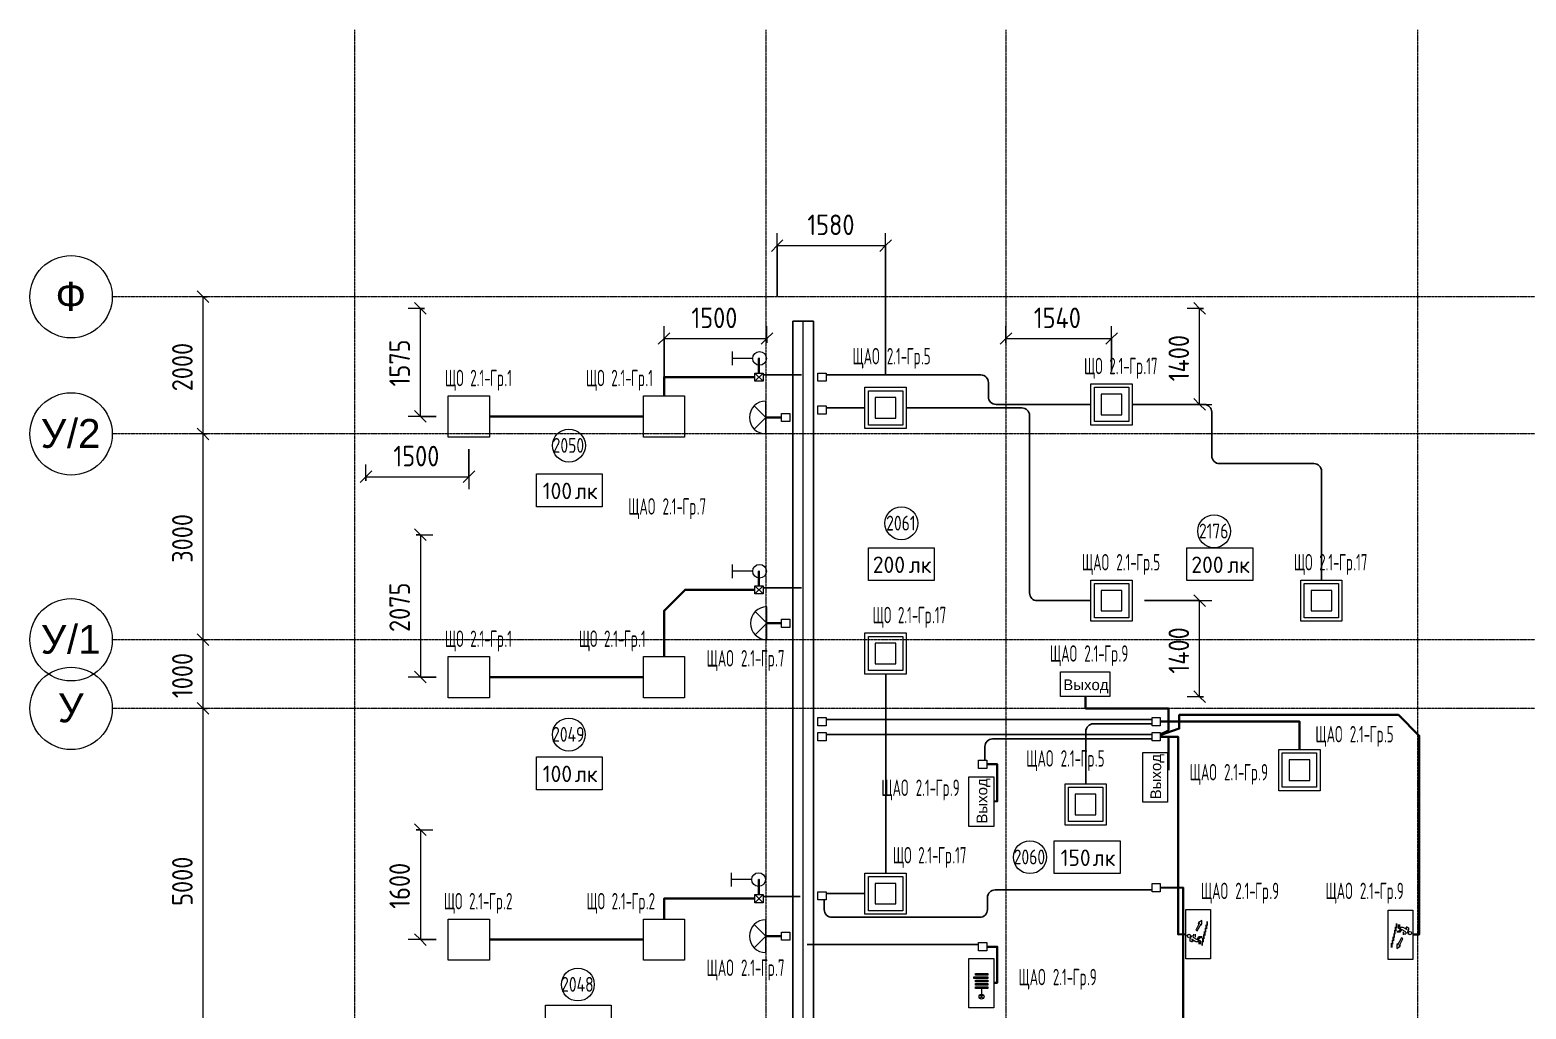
# Model space of a CAD drawing. Header units: millimetres. Extents: x -4730 to 98194, y -4296 to 93388.
# Drawn here: x -4730 to 17084, y 79117 to 93388 of the extents above; entities that cross this region are included whole.
import ezdxf

# ---------------------------------------------------------------- set-up
doc = ezdxf.new("R2010")
doc.units = ezdxf.units.MM
doc.linetypes.add('Линия сетки', pattern=[22.225, 12.7, -3.175, 3.175, -3.175])
for name, color, linetype, lineweight, true_color in [('Кабельные лотки', 5, 'Continuous', 25, 0x0000ff), ('Короба', 7, 'Continuous', 25, 0x008000), ('Соединительные детали коробов', 7, 'Continuous', 25, 0x008000), ('Типовые аннотации', 5, 'Continuous', 18, 0x0000ff)]:
    doc.layers.add(name, color=color, linetype=linetype, lineweight=lineweight, true_color=true_color)
for name, color, linetype, lineweight in [('Марки помещений', 7, 'Continuous', 9), ('Марки силовых электроприборов', 7, 'Continuous', 9), ('Осевая линия', 7, 'Continuous', 18), ('Оси', 7, 'Continuous', 9), ('Провода', 7, 'Continuous', 35), ('Размеры', 7, 'Continuous', 9), ('Размеры-120', 7, 'Continuous', 9)]:
    doc.layers.add(name, color=color, linetype=linetype, lineweight=lineweight)
doc.styles.add('Arial', font='arial.ttf', dxfattribs={"height": 156})
doc.styles.add('Arial_1', font='arial.ttf', dxfattribs={"height": 420})
doc.styles.add('GOST Common', font='GOST_Common.ttf', dxfattribs={"width": 0.6, "height": 240})
doc.styles.add('GOST Common_2', font='GOST_Common.ttf', dxfattribs={"height": 240})
doc.styles.add('GOST Common_3', font='GOST_Common.ttf', dxfattribs={"width": 0.9, "height": 300})
doc.styles.add('GOST Common_4', font='GOST_Common.ttf', dxfattribs={"width": 0.8, "height": 216})
doc.dimstyles.new('ADSK_Проверочный', dxfattribs={"dimscale": 304.8, "dimtxt": 301.714499, "dimasz": 0.556693, "dimexe": 0.590551, "dimexo": 0.590551, "dimgap": 0.19685, "dimtad": 1, "dimdec": 3, "dimrnd": 0.001, "dimdsep": 46, "dimtxsty": 'GOST Common_3', "dimblk1": 'OBLIQUE', "dimblk2": 'OBLIQUE', "dimsah": 1, "dimcen": 0.09, "dimazin": 0, "dimtfac": 1, "dimtdec": 4, "dimtix": 1, "dimtmove": 0, "dimatfit": 3, "dimfxl": 1, "dimtvp": 1, "dimtolj": 1, "dimtzin": 0, "dimarcsym": 2})

# ---------------------------------------------------------------- blocks, each defined once
blk = doc.blocks.new('M_Короб_ отвод - Плоский торец - ПВХ - Стандартная-2386742-2-й этаж')
at = {"layer": 'Соединительные детали коробов'}
for p, q in [((0, 111.95), (0, 150.05)), ((-150.05, 0), (-111.95, 0))]:
    blk.add_line(p, q, dxfattribs=at)
blk.add_arc((-111.95, 111.95), 111.95, 270, 0, dxfattribs=at)
blk = doc.blocks.new('Ось сетки - Заголовок сетки - Окружность 5 мм-1145995-2-й этаж')
at = {"layer": 'Оси'}
blk.add_circle((0, 0), 5, dxfattribs=at)
blk = doc.blocks.new('DIMBLOCK41-2-й этаж')
at = {"layer": 'Размеры-120'}
for p, q in [((-2205, 83500), (-2290, 83585)), ((-2145, 83500), (-2385, 83500)), ((-2205, 78500), (-2205, 83500)), ((-2205, 83500), (-2120, 83415)), ((-2205, 83500), (-2145, 83500)), ((-2205, 78500), (-2290, 78585)), ((-2145, 78500), (-2385, 78500)), ((-2205, 78500), (-2120, 78415)), ((-2205, 78500), (-2145, 78500))]:
    blk.add_line(p, q, dxfattribs=at)
at = {"layer": 'Размеры-120', "color": 0, "insert": (-2657, 80622), "char_height": 300, "width": 908.21, "attachment_point": 1, "rotation": 90, "line_spacing_factor": 1.022761, "style": 'GOST Common_3'}
blk.add_mtext('5000', dxfattribs=at)
blk = doc.blocks.new('_Oblique')
at = {"color": 0, "linetype": 'ByBlock', "lineweight": -2}
blk.add_line((-0.5, -0.5), (0.5, 0.5), dxfattribs=at)
blk = doc.blocks.new('DIMBLOCK42-2-й этаж')
at = {"layer": 'Размеры-120'}
for p, q in [((-2145, 84500), (-2385, 84500)), ((-2205, 84500), (-2290, 84585)), ((-2205, 83500), (-2205, 84500)), ((-2205, 84500), (-2120, 84415)), ((-2205, 84500), (-2145, 84500)), ((-2205, 83500), (-2290, 83585)), ((-2145, 83500), (-2385, 83500)), ((-2205, 83500), (-2120, 83415)), ((-2205, 83500), (-2145, 83500))]:
    blk.add_line(p, q, dxfattribs=at)
at = {"layer": 'Размеры-120', "color": 0, "insert": (-2657, 83650), "char_height": 300, "width": 840.71, "attachment_point": 1, "rotation": 90, "line_spacing_factor": 1.022761, "style": 'GOST Common_3'}
blk.add_mtext('1000', dxfattribs=at)
blk = doc.blocks.new('DIMBLOCK43-2-й этаж')
at = {"layer": 'Размеры-120'}
for p, q in [((-2145, 87500), (-2385, 87500)), ((-2205, 87500), (-2290, 87585)), ((-2205, 84500), (-2205, 87500)), ((-2205, 87500), (-2120, 87415)), ((-2205, 87500), (-2145, 87500)), ((-2145, 84500), (-2385, 84500)), ((-2205, 84500), (-2290, 84585)), ((-2205, 84500), (-2120, 84415)), ((-2205, 84500), (-2145, 84500))]:
    blk.add_line(p, q, dxfattribs=at)
at = {"layer": 'Размеры-120', "color": 0, "insert": (-2657, 85622), "char_height": 300, "width": 908.21, "attachment_point": 1, "rotation": 90, "line_spacing_factor": 1.022761, "style": 'GOST Common_3'}
blk.add_mtext('3000', dxfattribs=at)
blk = doc.blocks.new('DIMBLOCK44-2-й этаж')
at = {"layer": 'Размеры-120'}
for p, q in [((-2145, 89500), (-2385, 89500)), ((-2205, 89500), (-2290, 89585)), ((-2205, 87500), (-2205, 89500)), ((-2205, 89500), (-2120, 89415)), ((-2205, 89500), (-2145, 89500)), ((-2145, 87500), (-2385, 87500)), ((-2205, 87500), (-2290, 87585)), ((-2205, 87500), (-2120, 87415)), ((-2205, 87500), (-2145, 87500))]:
    blk.add_line(p, q, dxfattribs=at)
at = {"layer": 'Размеры-120', "color": 0, "insert": (-2657, 88122), "char_height": 300, "width": 908.21, "attachment_point": 1, "rotation": 90, "line_spacing_factor": 1.022761, "style": 'GOST Common_3'}
blk.add_mtext('2000', dxfattribs=at)
blk = doc.blocks.new('DIMBLOCK45-2-й этаж')
at = {"layer": 'Размеры-120'}
for p, q in [((1023, 89330), (783, 89330)), ((963, 89330), (878, 89415)), ((963, 87755), (963, 89330)), ((963, 89330), (1048, 89245)), ((963, 89330), (1023, 89330)), ((1195, 87755), (783, 87755)), ((963, 87755), (878, 87840)), ((963, 87755), (1048, 87670)), ((963, 87755), (1195, 87755))]:
    blk.add_line(p, q, dxfattribs=at)
at = {"layer": 'Размеры-120', "color": 0, "insert": (511, 88192), "char_height": 300, "width": 840.71, "attachment_point": 1, "rotation": 90, "line_spacing_factor": 1.022761, "style": 'GOST Common_3'}
blk.add_mtext('1575', dxfattribs=at)
blk = doc.blocks.new('DIMBLOCK46-2-й этаж')
at = {"layer": 'Размеры-120'}
for p, q in [((1670, 87277), (1670, 86695)), ((1670, 86875), (1670, 87277)), ((170, 86815), (170, 87055)), ((170, 86875), (85, 86790)), ((170, 86875), (255, 86960)), ((170, 86875), (1670, 86875)), ((170, 86875), (170, 86815)), ((1670, 86875), (1585, 86790)), ((1670, 86875), (1755, 86960))]:
    blk.add_line(p, q, dxfattribs=at)
at = {"layer": 'Размеры-120', "color": 0, "insert": (570, 87327), "char_height": 300, "width": 840.71, "attachment_point": 1, "line_spacing_factor": 1.022761, "style": 'GOST Common_3'}
blk.add_mtext('1500', dxfattribs=at)
blk = doc.blocks.new('DIMBLOCK47-2-й этаж')
at = {"layer": 'Размеры-120'}
for p, q in [((4515, 88232), (4515, 89070)), ((6015, 88830), (6015, 89070)), ((4515, 88890), (4430, 88806)), ((4515, 88890), (4600, 88975)), ((4515, 88890), (6015, 88890)), ((4515, 88890), (4515, 88232)), ((6015, 88890), (5930, 88806)), ((6015, 88890), (6100, 88975)), ((6015, 88890), (6015, 88830))]:
    blk.add_line(p, q, dxfattribs=at)
at = {"layer": 'Размеры-120', "color": 0, "insert": (4915, 89342), "char_height": 300, "width": 840.71, "attachment_point": 1, "line_spacing_factor": 1.022761, "style": 'GOST Common_3'}
blk.add_mtext('1500', dxfattribs=at)
blk = doc.blocks.new('DIMBLOCK48-2-й этаж')
at = {"layer": 'Размеры-120'}
for p, q in [((963, 86030), (878, 86115)), ((903, 86030), (1143, 86030)), ((963, 86030), (903, 86030)), ((963, 86030), (963, 83955)), ((963, 86030), (1048, 85945)), ((963, 83955), (878, 84040)), ((1195, 83955), (783, 83955)), ((963, 83955), (1048, 83870)), ((963, 83955), (1195, 83955))]:
    blk.add_line(p, q, dxfattribs=at)
at = {"layer": 'Размеры-120', "color": 0, "insert": (511, 84614), "char_height": 300, "width": 908.21, "attachment_point": 1, "rotation": 90, "line_spacing_factor": 1.022761, "style": 'GOST Common_3'}
blk.add_mtext('2075', dxfattribs=at)
blk = doc.blocks.new('DIMBLOCK49-2-й этаж')
at = {"layer": 'Размеры-120'}
for p, q in [((963, 81730), (878, 81815)), ((903, 81730), (1143, 81730)), ((963, 81730), (903, 81730)), ((963, 81730), (963, 80130)), ((963, 81730), (1048, 81645)), ((1195, 80130), (783, 80130)), ((963, 80130), (878, 80215)), ((963, 80130), (1048, 80045)), ((963, 80130), (1195, 80130))]:
    blk.add_line(p, q, dxfattribs=at)
at = {"layer": 'Размеры-120', "color": 0, "insert": (511, 80580), "char_height": 300, "width": 840.71, "attachment_point": 1, "rotation": 90, "line_spacing_factor": 1.022761, "style": 'GOST Common_3'}
blk.add_mtext('1600', dxfattribs=at)
blk = doc.blocks.new('DIMBLOCK66-2-й этаж')
at = {"layer": 'Размеры-120'}
for p, q in [((6165, 89510), (6165, 90426)), ((6165, 90246), (6250, 90331)), ((7745, 88358), (7745, 90426)), ((7745, 90246), (7830, 90331)), ((6165, 90246), (6080, 90161)), ((6165, 90246), (7745, 90246)), ((6165, 90246), (6165, 89510)), ((7745, 90246), (7660, 90161)), ((7745, 90246), (7745, 88358))]:
    blk.add_line(p, q, dxfattribs=at)
at = {"layer": 'Размеры-120', "color": 0, "insert": (6605, 90698), "char_height": 300, "width": 840.71, "attachment_point": 1, "line_spacing_factor": 1.022761, "style": 'GOST Common_3'}
blk.add_mtext('1580', dxfattribs=at)
blk = doc.blocks.new('DIMBLOCK67-2-й этаж')
at = {"layer": 'Размеры-120'}
for p, q in [((9500, 88830), (9500, 89070)), ((11040, 88408), (11040, 89070)), ((9500, 88890), (9415, 88806)), ((9500, 88890), (9585, 88975)), ((9500, 88890), (11040, 88890)), ((9500, 88890), (9500, 88830)), ((11040, 88890), (10955, 88806)), ((11040, 88890), (11125, 88975)), ((11040, 88890), (11040, 88408))]:
    blk.add_line(p, q, dxfattribs=at)
at = {"layer": 'Размеры-120', "color": 0, "insert": (9907, 89342), "char_height": 300, "width": 871.39, "attachment_point": 1, "line_spacing_factor": 1.022761, "style": 'GOST Common_3'}
blk.add_mtext('1540', dxfattribs=at)
blk = doc.blocks.new('DIMBLOCK68-2-й этаж')
at = {"layer": 'Размеры-120'}
for p, q in [((12383, 89330), (12143, 89330)), ((12323, 89330), (12238, 89415)), ((12323, 87930), (12323, 89330)), ((12323, 89330), (12408, 89245)), ((12323, 89330), (12383, 89330)), ((11520, 87930), (12503, 87930)), ((12323, 87930), (11520, 87930)), ((12323, 87930), (12238, 88015)), ((12323, 87930), (12408, 87845))]:
    blk.add_line(p, q, dxfattribs=at)
at = {"layer": 'Размеры-120', "color": 0, "insert": (11871, 88267), "char_height": 300, "width": 871.39, "attachment_point": 1, "rotation": 90, "line_spacing_factor": 1.022761, "style": 'GOST Common_3'}
blk.add_mtext('1400', dxfattribs=at)
blk = doc.blocks.new('DIMBLOCK69-2-й этаж')
at = {"layer": 'Размеры-120'}
for p, q in [((12323, 85070), (12238, 85155)), ((11520, 85070), (12503, 85070)), ((12323, 85070), (11520, 85070)), ((12323, 83670), (12323, 85070)), ((12323, 85070), (12408, 84985)), ((12383, 83670), (12143, 83670)), ((12323, 83670), (12238, 83755)), ((12323, 83670), (12408, 83585)), ((12323, 83670), (12383, 83670))]:
    blk.add_line(p, q, dxfattribs=at)
at = {"layer": 'Размеры-120', "color": 0, "insert": (11871, 84007), "char_height": 300, "width": 871.39, "attachment_point": 1, "rotation": 90, "line_spacing_factor": 1.022761, "style": 'GOST Common_3'}
blk.add_mtext('1400', dxfattribs=at)
blk = doc.blocks.new('ADSK_Марка_Помещение_1_ГОСТ21-501-2011 - Номер-85995-2-й этаж')
at = {"layer": 'Марки помещений'}
blk.add_circle((0, 0), 2, dxfattribs=at)
blk = doc.blocks.new('Морка помещения_освещённость_ - Морка помещения_освещённость_-1484368-2-й этаж')
at = {"layer": 'Марки помещений', "color": 190, "true_color": 0x8000ff}
for p, q in [((-4, 0), (-4, 4)), ((-4, 4), (4, 4)), ((4, 4), (4, 0)), ((4, 0), (-4, 0))]:
    blk.add_line(p, q, dxfattribs=at)

msp = doc.modelspace()

# ---------------------------------------------------------------- linework, layer by layer
at = {"layer": 'Кабельные лотки'}
for p, q in [((6695.0021, 89143.1437), (6395.0021, 89143.1437)), ((6395.0021, 89143.1437), (6395.0021, 43998.1437)), ((6695.0021, 43998.1437), (6695.0021, 89143.1437))]:
    msp.add_line(p, q, dxfattribs=at)
at = {"layer": 'Короба'}
for p, q in [((5960, 88359.3948), (6520, 88359.3948)), ((9094.714, 88359.3948), (6880.2423, 88359.3948)), ((9244.764, 88080.05), (9244.764, 88209.3448)), ((10744.764, 87930), (9394.814, 87930)), ((12352.214, 87930), (11339.764, 87930)), ((7449.764, 87880), (6880.2423, 87880)), ((9694.714, 87880), (8044.764, 87880)), ((9844.764, 85220.05), (9844.764, 87729.95)), ((12502.264, 87217.55), (12502.264, 87779.95)), ((13952.214, 87067.5), (12652.314, 87067.5)), ((14102.264, 85367.5), (14102.264, 86917.45)), ((5960, 85259.3948), (6520, 85259.3948)), ((10744.764, 85070), (9994.814, 85070)), ((7747.264, 81097.5), (7747.264, 84002.5)), ((11631.058, 83337.8909), (6880.2423, 83337.8909)), ((11631.058, 83117.8909), (6880.2423, 83117.8909)), ((10664.264, 82397.5), (10664.264, 83124.8409)), ((10814.314, 83274.8909), (11631.058, 83274.8909)), ((9194.0758, 82745.9187), (9194.0758, 82904.8409)), ((9344.1258, 83054.8909), (11631.058, 83054.8909)), ((5960, 80759.3948), (6500, 80759.3948)), ((7449.764, 80800), (6880.2423, 80800)), ((11631.058, 80854.8909), (9381.108, 80854.8909)), ((6851.7423, 80604.9409), (6851.7423, 80708.5)), ((9231.058, 80704.8409), (9231.058, 80604.9409)), ((9081.008, 80454.8909), (7001.7923, 80454.8909)), ((9102.5758, 80057.4187), (6602.5758, 80057.4187))]:
    msp.add_line(p, q, dxfattribs=at)
at = {"layer": 'Осевая линия'}
msp.add_line((6545.0021, 43998.1437), (6545.0021, 89143.1437), dxfattribs=at)
at = {"layer": 'Оси', "linetype": 'Линия сетки'}
for p, q in [((0, 93388.3703), (0, -3096.3487)), ((6000, 93388.3703), (6000, -3096.3487)), ((9500, 93388.3703), (9500, -3096.3487)), ((15500, 93388.3703), (15500, -3096.3487)), ((98194.2682, 89500), (-3530.0173, 89500)), ((98194.2682, 87500), (-3530.0173, 87500)), ((98194.2682, 84500), (-3530.0173, 84500)), ((98194.2682, 83500), (-3530.0173, 83500))]:
    msp.add_line(p, q, dxfattribs=at)
at = {"layer": 'Провода'}
for p, q in [((1970, 87755), (4215, 87755)), ((6000, 87740.0006), (6230.3545, 87740)), ((6015, 84740.0006), (6230.3545, 84740)), ((1970, 83955), (4215, 83955)), ((1970, 80130), (4215, 80130)), ((6000, 80180.0006), (6230.3545, 80180))]:
    msp.add_line(p, q, dxfattribs=at)
at = {"layer": 'Провода', "flags": 128}
for points in [[(5899.9989, 88387.8948), (5899.9952, 88600), (5899.9952, 88500.4392)], [(4516.1855, 88055), (4517.264, 88327.8968), (5840, 88327.8949)], [(5899.9989, 85287.8948), (5899.9952, 85498.75), (5899.9952, 85399.1892)], [(4515.5336, 84255), (4516.7219, 84923.0973), (4822.064, 85227.8964), (5840, 85227.8949)], [(10659.5389, 83673.2548), (10662, 83500), (11870, 83500), (11870, 83180), (11751.058, 83117.7784)], [(15433.9869, 80203.0825), (15527.2416, 80204.795), (15527.2416, 83099.995), (15222.4416, 83404.795), (12027.2416, 83404.795), (12027.2416, 83204.795), (11751.058, 83107.523)], [(13780.4083, 82900), (13780.9615, 83306.393), (11751.058, 83306.391)], [(11870, 82600), (11870, 83086.393), (11751.058, 83086.3916)], [(12123.2548, 80206.7329), (12010, 80204.795), (12010, 83086.393), (11751.058, 83086.3913)], [(9321.7452, 82144.5981), (9375, 82145.7438), (9375, 82685.7438), (9222.5758, 82685.8693)], [(5899.999, 80787.8948), (5899.9952, 81004.2326), (5899.9952, 80904.3917)], [(4516.136, 80430), (4517.264, 80727.8968), (5840, 80727.8949)], [(13480, 76960), (12387.064, 76960), (12082.264, 77264.8), (12082.264, 80888.4782), (11751.058, 80886.711)], [(9321.7452, 79498.8543), (9375, 79500), (9375, 80025.9207), (9222.5758, 80025.9193)]]:
    msp.add_lwpolyline(points, dxfattribs=at)
at = {"layer": 'Типовые аннотации'}
for p, q in [((5509.3567, 88700), (5509.3567, 88500)), ((5809.3567, 88600), (5509.3567, 88600)), ((10740, 88230), (11340, 88230)), ((10740, 87630), (10740, 88230)), ((10790, 88180), (11290, 88180)), ((10790, 87680), (10790, 88180)), ((11290, 88180), (11290, 87680)), ((11340, 88230), (11340, 87630)), ((1370, 88055), (1970, 88055)), ((1370, 87455), (1370, 88055)), ((1970, 88055), (1970, 87455)), ((4215, 88055), (4815, 88055)), ((4215, 87455), (4215, 88055)), ((4815, 88055), (4815, 87455)), ((10890, 88080), (10890, 87780)), ((11190, 88080), (10890, 88080)), ((11190, 87780), (11190, 88080)), ((10890, 87780), (11190, 87780)), ((11340, 87630), (10740, 87630)), ((11290, 87680), (10790, 87680)), ((1970, 87455), (1370, 87455)), ((4815, 87455), (4215, 87455)), ((5509.3567, 85598.75), (5509.3567, 85398.75)), ((5809.3567, 85498.75), (5509.3567, 85498.75)), ((13800, 85370), (14400, 85370)), ((13800, 84770), (13800, 85370)), ((13850, 85320), (14350, 85320)), ((13850, 84820), (13850, 85320)), ((14350, 85320), (14350, 84820)), ((14400, 85370), (14400, 84770)), ((13950, 85220), (13950, 84920)), ((14250, 85220), (13950, 85220)), ((14250, 84920), (14250, 85220)), ((13950, 84920), (14250, 84920)), ((14400, 84770), (13800, 84770)), ((14350, 84820), (13850, 84820)), ((7445, 84600), (8045, 84600)), ((7445, 84000), (7445, 84600)), ((7495, 84550), (7995, 84550)), ((7495, 84050), (7495, 84550)), ((7595, 84450), (7595, 84150)), ((7895, 84450), (7595, 84450)), ((7895, 84150), (7895, 84450)), ((7995, 84550), (7995, 84050)), ((8045, 84600), (8045, 84000)), ((1370, 84255), (1970, 84255)), ((1370, 83655), (1370, 84255)), ((1970, 84255), (1970, 83655)), ((4215, 84255), (4815, 84255)), ((4215, 83655), (4215, 84255)), ((4815, 84255), (4815, 83655)), ((8045, 84000), (7445, 84000)), ((7995, 84050), (7495, 84050)), ((7595, 84150), (7895, 84150)), ((1970, 83655), (1370, 83655)), ((4815, 83655), (4215, 83655)), ((5494.3567, 81104.2326), (5494.3567, 80904.2326)), ((5794.3567, 81004.2326), (5494.3567, 81004.2326)), ((7445, 81100), (8045, 81100)), ((7445, 80500), (7445, 81100)), ((7495, 81050), (7995, 81050)), ((7495, 80550), (7495, 81050)), ((7595, 80950), (7595, 80650)), ((7895, 80950), (7595, 80950)), ((7895, 80650), (7895, 80950)), ((7995, 81050), (7995, 80550)), ((8045, 81100), (8045, 80500)), ((8045, 80500), (7445, 80500)), ((7995, 80550), (7495, 80550)), ((7595, 80650), (7895, 80650)), ((1370, 80430), (1970, 80430)), ((1370, 79830), (1370, 80430)), ((1970, 80430), (1970, 79830)), ((4215, 80430), (4815, 80430)), ((4215, 79830), (4215, 80430)), ((4815, 80430), (4815, 79830)), ((1970, 79830), (1370, 79830)), ((4815, 79830), (4215, 79830))]:
    msp.add_line(p, q, dxfattribs=at)
at = {"layer": 'Типовые аннотации', "color": 7}
for p, q in [((5840, 88387.8948), (5960, 88387.8948)), ((5840, 88267.8948), (5840, 88387.8948)), ((5840, 88387.8948), (5960, 88267.8948)), ((5840, 88267.8948), (5960, 88387.8948)), ((5960, 88387.8948), (5960, 88267.8948)), ((5960, 88267.8948), (5840, 88267.8948)), ((5840, 85287.8948), (5960, 85287.8948)), ((5840, 85167.8948), (5840, 85287.8948)), ((5840, 85287.8948), (5960, 85167.8948)), ((5840, 85167.8948), (5960, 85287.8948)), ((5960, 85167.8948), (5840, 85167.8948)), ((5960, 85287.8948), (5960, 85167.8948)), ((5840, 80787.8948), (5960, 80787.8948)), ((5840, 80667.8948), (5840, 80787.8948)), ((5840, 80787.8948), (5960, 80667.8948)), ((5840, 80667.8948), (5960, 80787.8948)), ((5960, 80787.8948), (5960, 80667.8948)), ((5960, 80667.8948), (5840, 80667.8948))]:
    msp.add_line(p, q, dxfattribs=at)
at = {"layer": 'Типовые аннотации', "color": 16, "true_color": 0x800000}
for p, q in [((6760.2423, 88387.8948), (6880.2423, 88387.8948)), ((6760.2423, 88267.8948), (6760.2423, 88387.8948)), ((6880.2423, 88387.8948), (6880.2423, 88267.8948)), ((6880.2423, 88267.8948), (6760.2423, 88267.8948)), ((11631.058, 80946.3909), (11751.058, 80946.3909)), ((11631.058, 80826.3909), (11631.058, 80946.3909)), ((11751.058, 80946.3909), (11751.058, 80826.3909)), ((6760.2423, 80828.5), (6880.2423, 80828.5)), ((6760.2423, 80708.5), (6760.2423, 80828.5)), ((6880.2423, 80828.5), (6880.2423, 80708.5)), ((11751.058, 80826.3909), (11631.058, 80826.3909)), ((6880.2423, 80708.5), (6760.2423, 80708.5))]:
    msp.add_line(p, q, dxfattribs=at)
at = {"layer": 'Типовые аннотации', "color": 1, "true_color": 0xff0000}
for p, q in [((7445, 88180), (8045, 88180)), ((7445, 87580), (7445, 88180)), ((7495, 88130), (7995, 88130)), ((7495, 87630), (7495, 88130)), ((7995, 88130), (7995, 87630)), ((8045, 88180), (8045, 87580)), ((6000, 87500), (6000, 87980)), ((7595, 88030), (7595, 87730)), ((7895, 88030), (7595, 88030)), ((7895, 87730), (7895, 88030)), ((6000, 87740), (5830.2944, 87909.7056)), ((6000, 87740), (5830.2944, 87570.2944)), ((6230.3545, 87800), (6350.3545, 87800)), ((6230.3545, 87680), (6230.3545, 87800)), ((6350.3545, 87800), (6350.3545, 87680)), ((6760.2423, 87908.5), (6880.2423, 87908.5)), ((6760.2423, 87788.5), (6760.2423, 87908.5)), ((6880.2423, 87788.5), (6760.2423, 87788.5)), ((6880.2423, 87908.5), (6880.2423, 87788.5)), ((7595, 87730), (7895, 87730)), ((6350.3545, 87680), (6230.3545, 87680)), ((8045, 87580), (7445, 87580)), ((7995, 87630), (7495, 87630)), ((10740, 85370), (11340, 85370)), ((10740, 84770), (10740, 85370)), ((10790, 85320), (11290, 85320)), ((10790, 84820), (10790, 85320)), ((11290, 85320), (11290, 84820)), ((11340, 85370), (11340, 84770)), ((10890, 85220), (10890, 84920)), ((11190, 85220), (10890, 85220)), ((11190, 84920), (11190, 85220)), ((6015, 84740), (5845.2944, 84909.7056)), ((6015, 84500), (6015, 84980)), ((10890, 84920), (11190, 84920)), ((6015, 84740), (5845.2944, 84570.2944)), ((6230.3545, 84800), (6350.3545, 84800)), ((6230.3545, 84680), (6230.3545, 84800)), ((6350.3545, 84680), (6230.3545, 84680)), ((6350.3545, 84800), (6350.3545, 84680)), ((11340, 84770), (10740, 84770)), ((11290, 84820), (10790, 84820)), ((6760.2423, 83366.3909), (6880.2423, 83366.3909)), ((6760.2423, 83246.3909), (6760.2423, 83366.3909)), ((6880.2423, 83366.3909), (6880.2423, 83246.3909)), ((11631.058, 83366.3909), (11751.058, 83366.3909)), ((11631.058, 83246.3909), (11631.058, 83366.3909)), ((11751.058, 83366.3909), (11751.058, 83246.3909)), ((6880.2423, 83246.3909), (6760.2423, 83246.3909)), ((6760.2423, 83146.3909), (6880.2423, 83146.3909)), ((6760.2423, 83026.3909), (6760.2423, 83146.3909)), ((6880.2423, 83146.3909), (6880.2423, 83026.3909)), ((11751.058, 83246.3909), (11631.058, 83246.3909)), ((11631.058, 83146.3909), (11751.058, 83146.3909)), ((11631.058, 83026.3909), (11631.058, 83146.3909)), ((11751.058, 83146.3909), (11751.058, 83026.3909)), ((6880.2423, 83026.3909), (6760.2423, 83026.3909)), ((11751.058, 83026.3909), (11631.058, 83026.3909)), ((13480, 82900), (14080, 82900)), ((13480, 82300), (13480, 82900)), ((14080, 82900), (14080, 82300)), ((9102.5758, 82745.9187), (9222.5758, 82745.9187)), ((9102.5758, 82625.9187), (9102.5758, 82745.9187)), ((9222.5758, 82745.9187), (9222.5758, 82625.9187)), ((13530, 82850), (14030, 82850)), ((13530, 82350), (13530, 82850)), ((13630, 82750), (13630, 82450)), ((13930, 82750), (13630, 82750)), ((13930, 82450), (13930, 82750)), ((14030, 82850), (14030, 82350)), ((9222.5758, 82625.9187), (9102.5758, 82625.9187)), ((10362, 82400), (10962, 82400)), ((10362, 81800), (10362, 82400)), ((10412, 82350), (10912, 82350)), ((10412, 81850), (10412, 82350)), ((10512, 82250), (10512, 81950)), ((10812, 82250), (10512, 82250)), ((10812, 81950), (10812, 82250)), ((10912, 82350), (10912, 81850)), ((10962, 82400), (10962, 81800)), ((14080, 82300), (13480, 82300)), ((14030, 82350), (13530, 82350)), ((13630, 82450), (13930, 82450)), ((10912, 81850), (10412, 81850)), ((10512, 81950), (10812, 81950)), ((10962, 81800), (10362, 81800)), ((6000, 80180), (5830.2944, 80349.7056)), ((6000, 79940), (6000, 80420)), ((6000, 80180), (5830.2944, 80010.2944)), ((6230.3545, 80240), (6350.3545, 80240)), ((6230.3545, 80120), (6230.3545, 80240)), ((6350.3545, 80120), (6230.3545, 80120)), ((6350.3545, 80240), (6350.3545, 80120)), ((9102.5758, 80085.9187), (9222.5758, 80085.9187)), ((9102.5758, 79965.9187), (9102.5758, 80085.9187)), ((9222.5758, 80085.9187), (9222.5758, 79965.9187)), ((8961.7452, 79854.9821), (9321.7452, 79854.9821)), ((8961.7452, 79134.9821), (8961.7452, 79854.9821)), ((9222.5758, 79965.9187), (9102.5758, 79965.9187)), ((9321.7452, 79854.9821), (9321.7452, 79134.9821)), ((9054.847, 79609.8665), (9054.847, 79633.8665)), ((9054.847, 79633.8665), (9234.847, 79633.8665)), ((9234.847, 79633.8665), (9234.847, 79609.8665)), ((9030.847, 79561.8665), (9030.847, 79585.8665)), ((9030.847, 79585.8665), (9234.847, 79585.8665)), ((9234.847, 79561.8665), (9030.847, 79561.8665)), ((9234.847, 79609.8665), (9054.847, 79609.8665)), ((9054.847, 79513.8665), (9054.847, 79537.8665)), ((9054.847, 79537.8665), (9234.847, 79537.8665)), ((9234.847, 79513.8665), (9054.847, 79513.8665)), ((9054.847, 79465.8665), (9054.847, 79489.8665)), ((9054.847, 79489.8665), (9234.847, 79489.8665)), ((9234.847, 79465.8665), (9054.847, 79465.8665)), ((9054.847, 79417.8665), (9054.847, 79441.8665)), ((9054.847, 79441.8665), (9234.847, 79441.8665)), ((9234.847, 79417.8665), (9054.847, 79417.8665)), ((9144.847, 79417.8665), (9144.847, 79297.8665)), ((9234.847, 79585.8665), (9234.847, 79561.8665)), ((9234.847, 79537.8665), (9234.847, 79513.8665)), ((9234.847, 79489.8665), (9234.847, 79465.8665)), ((9234.847, 79441.8665), (9234.847, 79417.8665)), ((9119.3912, 79323.3224), (9144.847, 79297.8665)), ((9119.3912, 79272.4107), (9144.847, 79297.8665)), ((9144.847, 79297.8665), (9170.3029, 79323.3224)), ((9144.847, 79297.8665), (9170.3029, 79272.4107)), ((9321.7452, 79134.9821), (8961.7452, 79134.9821))]:
    msp.add_line(p, q, dxfattribs=at)
at = {"layer": 'Типовые аннотации', "color": 96, "true_color": 0x008000}
for p, q in [((10296.9821, 83673.2548), (10296.9821, 84033.2548)), ((10296.9821, 84033.2548), (11016.9821, 84033.2548)), ((11016.9821, 84033.2548), (11016.9821, 83673.2548)), ((11016.9821, 83673.2548), (10296.9821, 83673.2548)), ((11496.7452, 82854.9821), (11856.7452, 82854.9821)), ((11496.7452, 82134.9821), (11496.7452, 82854.9821)), ((11856.7452, 82854.9821), (11856.7452, 82134.9821)), ((8961.7452, 82500.7258), (9321.7452, 82500.7258)), ((8961.7452, 81780.7258), (8961.7452, 82500.7258)), ((9321.7452, 82500.7258), (9321.7452, 81780.7258)), ((11856.7452, 82134.9821), (11496.7452, 82134.9821)), ((9321.7452, 81780.7258), (8961.7452, 81780.7258)), ((12123.2548, 79849.8129), (12123.2548, 80569.8129)), ((12123.2548, 80569.8129), (12483.2548, 80569.8129)), ((12483.2548, 80569.8129), (12483.2548, 79849.8129)), ((15073.9869, 80559.7771), (15433.9869, 80559.7771)), ((15073.9869, 79839.7771), (15073.9869, 80559.7771)), ((15433.9869, 80559.7771), (15433.9869, 79839.7771)), ((12324.2427, 80373.2874), (12268.2243, 80267.1651)), ((12289.4487, 80255.9614), (12345.4672, 80362.0837)), ((12315.1315, 80381.7327), (12303.9278, 80360.5083)), ((12303.9278, 80360.5083), (12324.2427, 80373.2874)), ((12355.7613, 80407.2909), (12315.1315, 80381.7327)), ((12345.4672, 80362.0837), (12346.3767, 80338.1009)), ((12346.3767, 80338.1009), (12357.5804, 80359.3254)), ((12357.5804, 80359.3254), (12355.7613, 80407.2909)), ((12403.4762, 80297.8746), (12403.4762, 80249.8746)), ((12415.4762, 80345.8746), (12415.4762, 80297.8746)), ((12415.4762, 80237.8746), (12415.4762, 80285.8746)), ((12427.4762, 80393.8746), (12427.4762, 80345.8746)), ((12427.4762, 80285.8746), (12427.4762, 80333.8746)), ((12439.4762, 80333.8746), (12439.4762, 80393.8746)), ((15177.7654, 80315.7155), (15177.7654, 80267.7155)), ((15189.7654, 80363.7155), (15189.7654, 80315.7155)), ((15189.7654, 80255.7155), (15189.7654, 80303.7155)), ((15201.7654, 80303.7155), (15201.7654, 80363.7155)), ((15223.0802, 80293.7386), (15223.0802, 80347.7386)), ((15257.9033, 80293.7386), (15223.0802, 80293.7386)), ((15235.0802, 80254.2079), (15257.9033, 80293.7386)), ((15241.0802, 80347.7386), (15241.0802, 80311.7386)), ((15241.0802, 80311.7386), (15289.0802, 80311.7386)), ((15269.4725, 80277.7771), (15245.4725, 80236.2079)), ((15331.8263, 80241.7771), (15269.4725, 80277.7771)), ((15289.0802, 80311.7386), (15351.434, 80275.7386)), ((15351.434, 80290.954), (15329.2571, 80303.7578)), ((15338.2571, 80319.3463), (15369.434, 80301.3463)), ((15369.434, 80301.3463), (15369.434, 80265.3463)), ((12187.8076, 80144.2437), (12211.8076, 80185.8129)), ((12187.8076, 80108.2437), (12187.8076, 80144.2437)), ((12218.9845, 80090.2437), (12187.8076, 80108.2437)), ((12268.1614, 80097.8514), (12205.8076, 80133.8514)), ((12205.8076, 80118.636), (12227.9845, 80105.8322)), ((12211.8076, 80185.8129), (12241.8076, 80185.8129)), ((12225.4153, 80167.8129), (12287.7691, 80131.8129)), ((12241.8076, 80185.8129), (12241.8076, 80209.8129)), ((12259.8076, 80209.8129), (12259.8076, 80167.8129)), ((12316.1614, 80097.8514), (12268.1614, 80097.8514)), ((12268.2243, 80267.1651), (12289.4487, 80255.9614)), ((12287.7691, 80131.8129), (12311.7691, 80173.3822)), ((12322.1614, 80155.3822), (12299.3384, 80115.8514)), ((12299.3384, 80115.8514), (12334.1614, 80115.8514)), ((12311.7691, 80173.3822), (12359.7691, 80173.3822)), ((12316.1614, 80061.8514), (12316.1614, 80097.8514)), ((12359.7691, 80155.3822), (12322.1614, 80155.3822)), ((12334.1614, 80115.8514), (12334.1614, 80061.8514)), ((12355.4762, 80105.8746), (12355.4762, 80045.8746)), ((12367.4762, 80153.8746), (12367.4762, 80105.8746)), ((12367.4762, 80045.8746), (12367.4762, 80093.8746)), ((12379.4762, 80201.8746), (12379.4762, 80153.8746)), ((12379.4762, 80093.8746), (12379.4762, 80141.8746)), ((12391.4762, 80249.8746), (12391.4762, 80201.8746)), ((12391.4762, 80141.8746), (12391.4762, 80189.8746)), ((12403.4762, 80189.8746), (12403.4762, 80237.8746)), ((15117.7654, 80075.7155), (15117.7654, 80015.7155)), ((15129.7654, 80123.7155), (15129.7654, 80075.7155)), ((15129.7654, 80015.7155), (15129.7654, 80063.7155)), ((15141.7654, 80171.7155), (15141.7654, 80123.7155)), ((15141.7654, 80063.7155), (15141.7654, 80111.7155)), ((15153.7654, 80219.7155), (15153.7654, 80171.7155)), ((15153.7654, 80111.7155), (15153.7654, 80159.7155)), ((15165.7654, 80267.7155), (15165.7654, 80219.7155)), ((15165.7654, 80159.7155), (15165.7654, 80207.7155)), ((15177.7654, 80207.7155), (15177.7654, 80255.7155)), ((15197.4725, 80254.2079), (15235.0802, 80254.2079)), ((15245.4725, 80236.2079), (15197.4725, 80236.2079)), ((15210.8649, 80071.4891), (15199.6612, 80050.2646)), ((15211.7745, 80047.5063), (15210.8649, 80071.4891)), ((15267.7929, 80153.6286), (15211.7745, 80047.5063)), ((15232.9989, 80036.3027), (15289.0173, 80142.4249)), ((15289.0173, 80142.4249), (15267.7929, 80153.6286)), ((15297.434, 80199.7771), (15297.434, 80241.7771)), ((15345.434, 80223.7771), (15315.434, 80223.7771)), ((15315.434, 80223.7771), (15315.434, 80199.7771)), ((15369.434, 80265.3463), (15345.434, 80223.7771)), ((12483.2548, 79849.8129), (12123.2548, 79849.8129)), ((15199.6612, 80050.2646), (15201.4804, 80002.2991)), ((15201.4804, 80002.2991), (15242.1102, 80027.8573)), ((15253.3138, 80049.0817), (15232.9989, 80036.3027)), ((15242.1102, 80027.8573), (15253.3138, 80049.0817)), ((15433.9869, 79839.7771), (15073.9869, 79839.7771))]:
    msp.add_line(p, q, dxfattribs=at)
at = {"layer": 'Типовые аннотации'}
for centre in [(5909.3567, 88600), (5909.3567, 85498.75), (5894.3567, 81004.2326)]:
    msp.add_circle(centre, 100, dxfattribs=at)
at = {"layer": 'Типовые аннотации', "color": 96, "true_color": 0x008000}
for centre in [(12167.2764, 80183.8102), (15389.9652, 80225.7798)]:
    msp.add_circle(centre, 24, dxfattribs=at)
at = {"layer": 'Типовые аннотации', "color": 1, "true_color": 0xff0000}
msp.add_circle((9144.847, 79297.8665), 36, dxfattribs=at)
for centre in [(6000, 87740), (6015, 84740), (6000, 80180)]:
    msp.add_arc(centre, 240, 90, 270, dxfattribs=at)

# ---------------------------------------------------------------- block references
at = {"layer": 'Марки помещений', "xscale": 120, "yscale": 120, "zscale": 120}
for p in [(3128.8193, 87330.2259), (7975.7102, 86197.6642), (12535.9673, 86081.955), (3127.2973, 83117.9201), (9850.8599, 81331.3006), (3259.031, 79475.1181)]:
    msp.add_blockref('ADSK_Марка_Помещение_1_ГОСТ21-501-2011 - Номер-85995-2-й этаж', p, dxfattribs=at)
at = {"layer": 'Марки помещений', "color": 190, "true_color": 0x8000ff, "xscale": 120, "yscale": 120, "zscale": 120}
for p in [(3134.6613, 86437.6642), (7975.7102, 85361.955), (12619.5998, 85361.955), (3134.6613, 82313.9793), (10685.2883, 81091.3006), (3266.395, 78693.7377)]:
    msp.add_blockref('Морка помещения_освещённость_ - Морка помещения_освещённость_-1484368-2-й этаж', p, dxfattribs=at)
at = {"layer": 'Оси', "xscale": 120, "yscale": 120, "zscale": 120, "rotation": 90}
for p in [(-4130.0173, 89500), (-4130.0173, 87500), (-4130.0173, 84500), (-4130.0173, 83500)]:
    msp.add_blockref('Ось сетки - Заголовок сетки - Окружность 5 мм-1145995-2-й этаж', p, dxfattribs=at)
at = {"layer": 'Соединительные детали коробов'}
for p, rotation in [((9244.764, 88359.3948), 90), ((9244.764, 87930), 270), ((12502.264, 87930), 90), ((9844.764, 87880), 90), ((12502.264, 87067.5), 270), ((14102.264, 87067.5), 90), ((9844.764, 85070), 270), ((10664.264, 83274.8909), 180), ((9194.0758, 83054.8909), 180), ((9231.058, 80854.8909), 180), ((6851.7423, 80454.8909), 270)]:
    msp.add_blockref('M_Короб_ отвод - Плоский торец - ПВХ - Стандартная-2386742-2-й этаж', p, dxfattribs=dict(at, rotation=rotation))
msp.add_blockref('M_Короб_ отвод - Плоский торец - ПВХ - Стандартная-2386742-2-й этаж', (9231.058, 80454.8909), dxfattribs=at)

# ---------------------------------------------------------------- texts
at = {"layer": 'Марки помещений', "char_height": 216, "attachment_point": 1, "style": 'GOST Common_4'}
for s, insert, width in [('2050', (2891.8634, 87441.0131), 584.9112), ('2061', (7754.5943, 86308.4514), 546.4302), ('2176', (12314.8514, 86192.7422), 546.4302), ('2049', (2883.6213, 83228.7073), 600.3036), ('2060', (9613.904, 81442.0878), 584.9112), ('2048', (3015.355, 79585.9053), 600.3036)]:
    msp.add_mtext(s, dxfattribs=dict(at, insert=insert, width=width))
at = {"layer": 'Марки помещений', "color": 190, "true_color": 0x8000ff, "char_height": 240, "attachment_point": 1, "style": 'GOST Common_2'}
for s, insert, width in [('100', (2746.7775, 86789.3762), 567.59475), ('лк', (3215.09, 86789.3762), 413.67075), ('200', (7559.6264, 85713.6669), 634.9365), ('лк', (8083.5014, 85713.6669), 413.67075), ('200', (12203.5159, 85713.6669), 634.9365), ('лк', (12727.3909, 85713.6669), 413.67075), ('100', (2746.7775, 82665.6913), 567.59475), ('лк', (3215.09, 82665.6913), 413.67075), ('150', (10297.4044, 81443.0125), 567.59475), ('лк', (10765.7169, 81443.0125), 413.67075)]:
    msp.add_mtext(s, dxfattribs=dict(at, insert=insert, width=width))
at = {"layer": 'Марки силовых электроприборов', "char_height": 240, "attachment_point": 1, "style": 'GOST Common'}
for s, insert, width in [('ЩАО', (7262.3314, 88753.6649), 502.17705), (' 2.1-', (7676.6689, 88753.6649), 455.99985), ('Гр', (8052.9064, 88753.6649), 253.9746), ('.5', (8262.4564, 88753.6649), 178.93665), ('ЩО', (10638.9653, 88610.1824), 340.55685), (' 2.1-', (10919.9528, 88610.1824), 455.99985), ('Гр', (11296.1903, 88610.1824), 253.9746), ('.17', (11505.7403, 88610.1824), 265.5189), ('ЩО', (1321.5253, 88435.1824), 340.55685), (' 2.1-', (1602.5128, 88435.1824), 455.99985), ('Гр', (1978.7503, 88435.1824), 253.9746), ('.1', (2188.3003, 88435.1824), 138.5316), ('ЩО', (3377.369, 88435.1824), 340.55685), (' 2.1-', (3658.3565, 88435.1824), 455.99985), ('Гр', (4034.594, 88435.1824), 253.9746), ('.1', (4244.144, 88435.1824), 138.5316), ('ЩАО', (3992.1774, 86563.8), 502.17705), (' 2.1-', (4406.5149, 86563.8), 455.99985), ('Гр', (4782.7524, 86563.8), 253.9746), ('.7', (4992.3024, 86563.8), 178.93665), ('ЩАО', (10608.0053, 85750.1824), 502.17705), (' 2.1-', (11022.3428, 85750.1824), 455.99985), ('Гр', (11398.5803, 85750.1824), 253.9746), ('.5', (11608.1303, 85750.1824), 178.93665), ('ЩО', (13698.9653, 85750.1824), 340.55685), (' 2.1-', (13979.9528, 85750.1824), 455.99985), ('Гр', (14356.1903, 85750.1824), 253.9746), ('.17', (14565.7403, 85750.1824), 265.5189), ('ЩО', (7557.078, 84980.1824), 340.55685), (' 2.1-', (7838.0655, 84980.1824), 455.99985), ('Гр', (8214.303, 84980.1824), 253.9746), ('.17', (8423.853, 84980.1824), 265.5189), ('ЩО', (1321.5253, 84635.1824), 340.55685), (' 2.1-', (1602.5128, 84635.1824), 455.99985), ('Гр', (1978.7503, 84635.1824), 253.9746), ('.1', (2188.3003, 84635.1824), 138.5316), ('ЩО', (3272.3786, 84635.1824), 340.55685), (' 2.1-', (3553.3661, 84635.1824), 455.99985), ('Гр', (3929.6036, 84635.1824), 253.9746), ('.1', (4139.1536, 84635.1824), 138.5316), ('ЩАО', (5135.4311, 84350.1209), 502.17705), (' 2.1-', (5549.7686, 84350.1209), 455.99985), ('Гр', (5926.0061, 84350.1209), 253.9746), ('.7', (6135.5561, 84350.1209), 178.93665), ('ЩАО', (10141.9635, 84419.8333), 502.17705), (' 2.1-', (10556.301, 84419.8333), 455.99985), ('Гр', (10932.5385, 84419.8333), 253.9746), ('.9', (11142.0885, 84419.8333), 178.93665), ('ЩАО', (14012.3919, 83244.7349), 502.17705), (' 2.1-', (14426.7294, 83244.7349), 455.99985), ('Гр', (14802.9669, 83244.7349), 253.9746), ('.5', (15012.5169, 83244.7349), 178.93665), ('ЩАО', (9797.0574, 82890.9208), 502.17705), (' 2.1-', (10211.3949, 82890.9208), 455.99985), ('Гр', (10587.6324, 82890.9208), 253.9746), ('.5', (10797.1824, 82890.9208), 178.93665), ('ЩАО', (12179.2516, 82690.0232), 502.17705), (' 2.1-', (12593.5891, 82690.0232), 455.99985), ('Гр', (12969.8266, 82690.0232), 253.9746), ('.9', (13179.3766, 82690.0232), 178.93665), ('ЩАО', (7683.9289, 82463.24), 502.17705), (' 2.1-', (8098.2664, 82463.24), 455.99985), ('Гр', (8474.5039, 82463.24), 253.9746), ('.9', (8684.0539, 82463.24), 178.93665), ('ЩО', (7852.5055, 81480.1824), 340.55685), (' 2.1-', (8133.493, 81480.1824), 455.99985), ('Гр', (8509.7305, 81480.1824), 253.9746), ('.17', (8719.2805, 81480.1824), 265.5189), ('ЩАО', (12342.5309, 80959.6578), 502.17705), (' 2.1-', (12756.8684, 80959.6578), 455.99985), ('Гр', (13133.1059, 80959.6578), 253.9746), ('.9', (13342.6559, 80959.6578), 178.93665), ('ЩАО', (14159.4924, 80959.6578), 502.17705), (' 2.1-', (14573.8299, 80959.6578), 455.99985), ('Гр', (14950.0674, 80959.6578), 253.9746), ('.9', (15159.6174, 80959.6578), 178.93665), ('ЩО', (1304.6053, 80810.1824), 340.55685), (' 2.1-', (1585.5928, 80810.1824), 455.99985), ('Гр', (1961.8303, 80810.1824), 253.9746), ('.2', (2171.3803, 80810.1824), 178.93665), ('ЩО', (3383.7316, 80810.1824), 340.55685), (' 2.1-', (3664.7191, 80810.1824), 455.99985), ('Гр', (4040.9566, 80810.1824), 253.9746), ('.2', (4250.5066, 80810.1824), 178.93665), ('ЩАО', (5135.6914, 79839.9461), 502.17705), (' 2.1-', (5550.0289, 79839.9461), 455.99985), ('Гр', (5926.2664, 79839.9461), 253.9746), ('.7', (6135.8164, 79839.9461), 178.93665), ('ЩАО', (9682.5171, 79704.365), 502.17705), (' 2.1-', (10096.8546, 79704.365), 455.99985), ('Гр', (10473.0921, 79704.365), 253.9746), ('.9', (10682.6421, 79704.365), 178.93665)]:
    msp.add_mtext(s, dxfattribs=dict(at, insert=insert, width=width))
at = {"layer": 'Оси', "char_height": 420, "attachment_point": 1, "style": 'Arial_1'}
for s, insert, width in [('\\fArial|b0|i0|c204|p34|;Ф', (-4357.3219, 89717.441), 548.35425), ('\\fArial|b0|i0|c204|p34|;У', (-4571.5219, 87717.441), 461.772), ('/2', (-4190.5219, 87717.441), 606.07575), ('\\fArial|b0|i0|c204|p34|;У', (-4571.5219, 84717.441), 461.772), ('/1', (-4190.5219, 84717.441), 606.07575), ('\\fArial|b0|i0|c204|p34|;У', (-4321.3219, 83717.441), 461.772)]:
    msp.add_mtext(s, dxfattribs=dict(at, insert=insert, width=width))
at = {"layer": 'Типовые аннотации', "color": 96, "lineweight": 9, "true_color": 0x008000, "insert": (10337.125, 83922.4194), "char_height": 156, "width": 769.62, "attachment_point": 1, "style": 'Arial'}
msp.add_mtext('Выход', dxfattribs=at)
at = {"layer": 'Типовые аннотации', "color": 96, "lineweight": 9, "true_color": 0x008000, "char_height": 156, "width": 769.62, "attachment_point": 1, "rotation": 90, "style": 'Arial'}
for insert in [(11607.5806, 82175.125), (9072.5806, 81820.8688)]:
    msp.add_mtext('Выход', dxfattribs=dict(at, insert=insert))

# ---------------------------------------------------------------- dimensions: what is measured, and where the dimension line sits
at = {"layer": 'Размеры'}
for base, p1, p2, override, picture, middle in [((7745, 90245.7241), (6165, 89330), (7745, 88177.5), {"dimpost": '<>', "dimfxl": 1955.672838}, 'DIMBLOCK66-2-й этаж', (6955, 90455.7241)), ((6015, 88890.4224), (4515, 88052.5), (6015, 89010.4043), {"dimpost": '<>', "dimfxl": 1779.769825}, 'DIMBLOCK47-2-й этаж', (5265, 89100.4224)), ((11040, 88890.4224), (9500, 89010.4043), (11040, 88227.5), {"dimpost": '<>', "dimfxl": 1727.581873}, 'DIMBLOCK67-2-й этаж', (10270, 89100.4224)), ((1670, 86875.2553), (170, 86995.2372), (1670, 87457.5), {"dimpost": '<>', "dimfxl": 1569.613615}, 'DIMBLOCK46-2-й этаж', (920, 87085.2553))]:
    dim = msp.add_linear_dim(base=base, p1=p1, p2=p2, dimstyle='ADSK_Проверочный', override=override, dxfattribs=at)
    dim.commit()
    dim.dimension.update_dxf_attribs({"geometry": picture, "text_midpoint": middle})
for base, p1, p2, override, picture, middle in [((-2204.7307, 89500), (-2324.7126, 87500), (-2324.7126, 89500), {"dimpost": '<>', "dimfxl": 2000}, 'DIMBLOCK44-2-й этаж', (-2414.7307, 88500)), ((962.9226, 89330), (1374.764, 87755), (842.9407, 89330), {"dimpost": '<>', "dimfxl": 1662.366079}, 'DIMBLOCK45-2-й этаж', (752.9226, 88542.5)), ((12322.7893, 89330), (11339.764, 87930), (12202.8074, 89330), {"dimpost": '<>', "dimfxl": 1644.640987}, 'DIMBLOCK68-2-й этаж', (12112.7893, 88630)), ((-2204.7307, 87500), (-2324.7126, 84500), (-2324.7126, 87500), {"dimpost": '<>', "dimfxl": 3000}, 'DIMBLOCK43-2-й этаж', (-2414.7307, 86000)), ((962.9226, 83955), (1082.9045, 86030), (1374.764, 83955), {"dimpost": '<>', "dimfxl": 2095.425248}, 'DIMBLOCK48-2-й этаж', (752.9226, 84992.5)), ((12322.7893, 85070), (12202.8074, 83670), (11339.764, 85070), {"dimpost": '<>', "dimfxl": 1644.640987}, 'DIMBLOCK69-2-й этаж', (12112.7893, 84370)), ((-2204.7307, 84500), (-2324.7126, 83500), (-2324.7126, 84500), {"dimpost": '<>', "dimfxl": 1000}, 'DIMBLOCK42-2-й этаж', (-2414.7307, 84000)), ((-2204.7307, 83500), (-2324.7126, 78500), (-2324.7126, 83500), {"dimpost": '<>', "dimfxl": 5000}, 'DIMBLOCK41-2-й этаж', (-2414.7307, 81000)), ((962.9226, 80130), (1082.9045, 81730), (1374.764, 80130), {"dimpost": '<>', "dimfxl": 1626.40154}, 'DIMBLOCK49-2-й этаж', (752.9226, 80930))]:
    dim = msp.add_linear_dim(base=base, p1=p1, p2=p2, angle=90, dimstyle='ADSK_Проверочный', override=override, dxfattribs=at)
    dim.commit()
    dim.dimension.update_dxf_attribs({"geometry": picture, "text_midpoint": middle})

doc.saveas('drawing.dxf')
